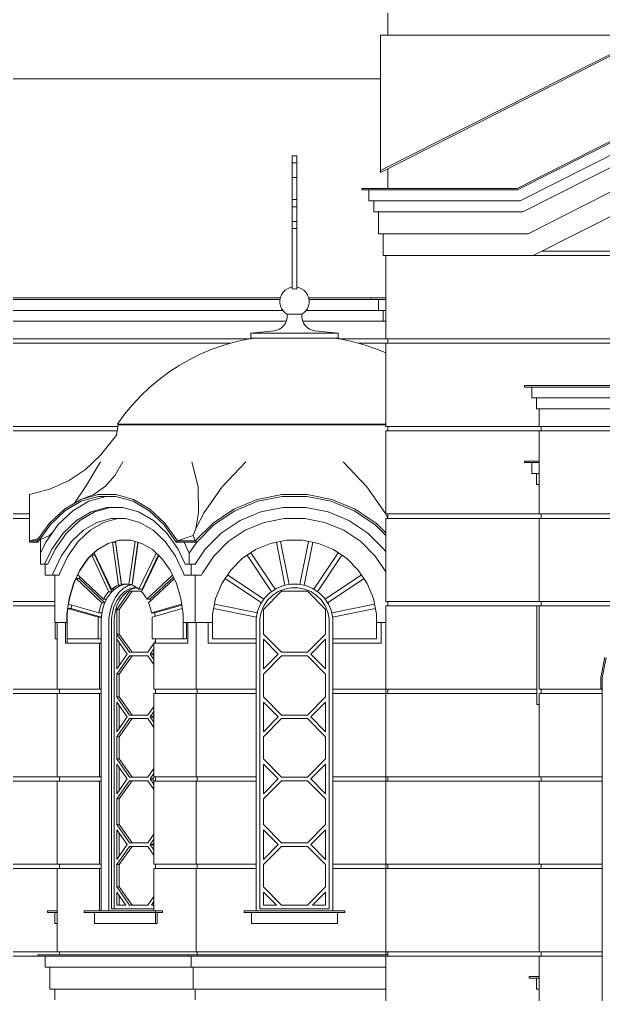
# Model space of a CAD drawing. Header units: millimetres. Extents: x -4890 to 184123, y 36 to 148549.
# Drawn here: x 143742 to 151742, y 115594 to 128955 of the extents above; entities that cross this region are included whole.
import ezdxf

# ---------------------------------------------------------------- set-up
doc = ezdxf.new("R2010")
doc.units = ezdxf.units.MM
doc.layers.add('Wall_Satelit', color=253, linetype='Continuous', lineweight=5)

msp = doc.modelspace()

# ---------------------------------------------------------------- linework, layer by layer
at = {"layer": 'Wall_Satelit'}
for p, q in [((148789.7, 128739), (148789.7, 129169)), ((148689.7, 126884.9), (148689.7, 128739)), ((152348.4, 128739), (148689.7, 128739)), ((152348.4, 128739), (148689.7, 126884.9)), ((152357.5, 128719), (148689.7, 126860.3)), ((154709.7, 128741.4), (150560.9, 126639)), ((154709.7, 128719), (150565.7, 126619)), ((154709.7, 128550.8), (150601.5, 126469)), ((154709.7, 128382.7), (150637.3, 126319)), ((148689.7, 128141.4), (143299.7, 128141.4)), ((154709.7, 128046.4), (150709, 126019)), ((154709.7, 127710.1), (150780.7, 125719)), ((147476.3, 127089), (147543, 127089)), ((147476.3, 127085.2), (147476.3, 127089)), ((147476.3, 127077.6), (147476.3, 127085.2)), ((147476.3, 127066.7), (147476.3, 127077.6)), ((147476.3, 127052.7), (147476.3, 127066.7)), ((147543, 127085.2), (147543, 127089)), ((147543, 127077.6), (147543, 127085.2)), ((147543, 127066.7), (147543, 127077.6)), ((147543, 127052.7), (147543, 127066.7)), ((147476.3, 127036.4), (147476.3, 127052.7)), ((147476.3, 127018.2), (147476.3, 127036.4)), ((147476.3, 126998.9), (147476.3, 127018.2)), ((147476.3, 126989), (147476.3, 126998.9)), ((147476.3, 126989), (147543, 126989)), ((147476.3, 126985.2), (147476.3, 126989)), ((147476.3, 126977.6), (147476.3, 126985.2)), ((147476.3, 126966.7), (147476.3, 126977.6)), ((147476.3, 126952.7), (147476.3, 126966.7)), ((147476.3, 126936.4), (147476.3, 126952.7)), ((147476.3, 126918.2), (147476.3, 126936.4)), ((147543, 127036.4), (147543, 127052.7)), ((147543, 127018.2), (147543, 127036.4)), ((147543, 126998.9), (147543, 127018.2)), ((147543, 126989), (147543, 126998.9)), ((147543, 126985.2), (147543, 126989)), ((147543, 126977.6), (147543, 126985.2)), ((147543, 126966.7), (147543, 126977.6)), ((147543, 126952.7), (147543, 126966.7)), ((147543, 126936.4), (147543, 126952.7)), ((147543, 126918.2), (147543, 126936.4)), ((147476.3, 126898.9), (147476.3, 126918.2)), ((147476.3, 126879.1), (147476.3, 126898.9)), ((147476.3, 126859.8), (147476.3, 126879.1)), ((147476.3, 126841.6), (147476.3, 126859.8)), ((147476.3, 126825.3), (147476.3, 126841.6)), ((147476.3, 126811.3), (147476.3, 126825.3)), ((147476.3, 126800.4), (147476.3, 126811.3)), ((147476.3, 126792.9), (147476.3, 126800.4)), ((147543, 126898.9), (147543, 126918.2)), ((147543, 126879.1), (147543, 126898.9)), ((147543, 126859.8), (147543, 126879.1)), ((147543, 126841.6), (147543, 126859.8)), ((147543, 126825.3), (147543, 126841.6)), ((147543, 126811.3), (147543, 126825.3)), ((147543, 126800.4), (147543, 126811.3)), ((147543, 126792.9), (147543, 126800.4)), ((148689.7, 126860.3), (148689.7, 126884.9)), ((148789.7, 126639), (148789.7, 126911)), ((147476.3, 126789), (147476.3, 126792.9)), ((147476.3, 126789), (147543, 126789)), ((147476.3, 126489), (147476.3, 126789)), ((147543, 126789), (147543, 126792.9)), ((147543, 126489), (147543, 126789)), ((148429.7, 126619), (148429.7, 126639)), ((150560.9, 126639), (148429.7, 126639)), ((150565.7, 126619), (148429.7, 126619)), ((148529.7, 126469), (148529.7, 126619)), ((147476.3, 126489), (147543, 126489)), ((147476.3, 126485.2), (147476.3, 126489)), ((147476.3, 126477.6), (147476.3, 126485.2)), ((147476.3, 126466.7), (147476.3, 126477.6)), ((147476.3, 126452.7), (147476.3, 126466.7)), ((147476.3, 126436.4), (147476.3, 126452.7)), ((147476.3, 126418.2), (147476.3, 126436.4)), ((147476.3, 126398.9), (147476.3, 126418.2)), ((147476.3, 126389), (147476.3, 126398.9)), ((147543, 126485.2), (147543, 126489)), ((147543, 126477.6), (147543, 126485.2)), ((147543, 126466.7), (147543, 126477.6)), ((147543, 126452.7), (147543, 126466.7)), ((147543, 126436.4), (147543, 126452.7)), ((147543, 126418.2), (147543, 126436.4)), ((147543, 126398.9), (147543, 126418.2)), ((147543, 126389), (147543, 126398.9)), ((150601.5, 126469), (148529.7, 126469)), ((148594.7, 126319), (148594.7, 126469)), ((147476.3, 126389), (147543, 126389)), ((147476.3, 126385.2), (147476.3, 126389)), ((147476.3, 126377.6), (147476.3, 126385.2)), ((147476.3, 126366.7), (147476.3, 126377.6)), ((147476.3, 126352.7), (147476.3, 126366.7)), ((147476.3, 126336.4), (147476.3, 126352.7)), ((147476.3, 126318.2), (147476.3, 126336.4)), ((147476.3, 126298.9), (147476.3, 126318.2)), ((147476.3, 126279.1), (147476.3, 126298.9)), ((147476.3, 126259.8), (147476.3, 126279.1)), ((147543, 126385.2), (147543, 126389)), ((147543, 126377.6), (147543, 126385.2)), ((147543, 126366.7), (147543, 126377.6)), ((147543, 126352.7), (147543, 126366.7)), ((147543, 126336.4), (147543, 126352.7)), ((147543, 126318.2), (147543, 126336.4)), ((147543, 126298.9), (147543, 126318.2)), ((147543, 126279.1), (147543, 126298.9)), ((147543, 126259.8), (147543, 126279.1)), ((150637.3, 126319), (148594.7, 126319)), ((148659.7, 126019), (148659.7, 126319)), ((147476.3, 126241.6), (147476.3, 126259.8)), ((147476.3, 126225.3), (147476.3, 126241.6)), ((147476.3, 126211.3), (147476.3, 126225.3)), ((147476.3, 126200.4), (147476.3, 126211.3)), ((147476.3, 126192.9), (147476.3, 126200.4)), ((147476.3, 126189), (147476.3, 126192.9)), ((147476.3, 126189), (147543, 126189)), ((147476.3, 126179.1), (147476.3, 126189)), ((147476.3, 126159.8), (147476.3, 126179.1)), ((147476.3, 126141.6), (147476.3, 126159.8)), ((147476.3, 126125.3), (147476.3, 126141.6)), ((147543, 126241.6), (147543, 126259.8)), ((147543, 126225.3), (147543, 126241.6)), ((147543, 126211.3), (147543, 126225.3)), ((147543, 126200.4), (147543, 126211.3)), ((147543, 126192.9), (147543, 126200.4)), ((147543, 126189), (147543, 126192.9)), ((147543, 126179.1), (147543, 126189)), ((147543, 126159.8), (147543, 126179.1)), ((147543, 126141.6), (147543, 126159.8)), ((147543, 126125.3), (147543, 126141.6)), ((147476.3, 126111.3), (147476.3, 126125.3)), ((147476.3, 126100.4), (147476.3, 126111.3)), ((147476.3, 126092.9), (147476.3, 126100.4)), ((147476.3, 126089), (147476.3, 126092.9)), ((147476.3, 126089), (147543, 126089)), ((147476.3, 125259.3), (147476.3, 126089)), ((147476.3, 125259.3), (147476.3, 126089)), ((147543, 126111.3), (147543, 126125.3)), ((147543, 126100.4), (147543, 126111.3)), ((147543, 126092.9), (147543, 126100.4)), ((147543, 126089), (147543, 126092.9)), ((147543, 125259.3), (147543, 126089)), ((147543, 125259.3), (147543, 126089)), ((150709, 126019), (148659.7, 126019)), ((148724.7, 125719), (148724.7, 126019)), ((154349.7, 125779), (150899.1, 125779)), ((150780.7, 125719), (148724.7, 125719)), ((148759.7, 124579), (148759.7, 125719)), ((154349.7, 125719), (150780.7, 125719)), ((147332.4, 125183.7), (147354.3, 125216.5)), ((147354.3, 125216.5), (147382.2, 125244.4)), ((147382.2, 125244.4), (147414.9, 125266.2)), ((147414.9, 125266.2), (147451.3, 125281.3)), ((147451.3, 125281.3), (147476.3, 125286.3)), ((147476.3, 125259.3), (147479.3, 125260.1)), ((147479.3, 125260.1), (147499.8, 125262.7)), ((147499.8, 125262.7), (147519.5, 125262.7)), ((147519.5, 125262.7), (147540, 125260.1)), ((147540, 125260.1), (147543, 125259.3)), ((147543, 125286.3), (147568, 125281.3)), ((147568, 125281.3), (147604.4, 125266.2)), ((147604.4, 125266.2), (147637.2, 125244.4)), ((147665, 125216.5), (147637.2, 125244.4)), ((147686.9, 125183.7), (147665, 125216.5)), ((147315.7, 125139), (143134.7, 125139)), ((147311.7, 125119), (143134.7, 125119)), ((147309.7, 125108.7), (147317.4, 125147.3)), ((147309.7, 125069.3), (147309.7, 125108.7)), ((147317.4, 125030.7), (147309.7, 125069.3)), ((147317.4, 125147.3), (147332.4, 125183.7)), ((147702, 125147.3), (147686.9, 125183.7)), ((147709.7, 125108.7), (147702, 125147.3)), ((147702, 125030.7), (147709.7, 125069.3)), ((148559.7, 125139), (147703.6, 125139)), ((148559.7, 125119), (147707.6, 125119)), ((147709.7, 125069.3), (147709.7, 125108.7)), ((148559.7, 125119), (148559.7, 125139)), ((148759.7, 125139), (148559.7, 125139)), ((148759.7, 125119), (148559.7, 125119)), ((148659.7, 124969), (148659.7, 125119)), ((147349.3, 124969), (143234.7, 124969)), ((147332.4, 124994.3), (147317.4, 125030.7)), ((147354.3, 124961.5), (147332.4, 124994.3)), ((147382.2, 124933.6), (147354.3, 124961.5)), ((147382.2, 124933.6), (147409.7, 124915.3)), ((147609.7, 124915.3), (147637.2, 124933.6)), ((147637.2, 124933.6), (147665, 124961.5)), ((147665, 124961.5), (147686.9, 124994.3)), ((148659.7, 124969), (147670, 124969)), ((147686.9, 124994.3), (147702, 125030.7)), ((148759.7, 124969), (148659.7, 124969)), ((148724.7, 124819), (148724.7, 124969)), ((147397.2, 124819), (143299.7, 124819)), ((147365, 124761.5), (147386.9, 124794.3)), ((147386.9, 124794.3), (147402, 124830.7)), ((147402, 124830.7), (147409.7, 124869.3)), ((147409.7, 124915.3), (147413.5, 124915.3)), ((147409.7, 124869.3), (147409.7, 124915.3)), ((147413.5, 124915.3), (147421.1, 124915.3)), ((147421.1, 124915.3), (147432, 124915.3)), ((147432, 124915.3), (147445.9, 124915.3)), ((147445.9, 124915.3), (147462.3, 124915.3)), ((147462.3, 124915.3), (147480.5, 124915.3)), ((147480.5, 124915.3), (147499.8, 124915.3)), ((147499.8, 124915.3), (147519.5, 124915.3)), ((147519.5, 124915.3), (147538.8, 124915.3)), ((147538.8, 124915.3), (147557, 124915.3)), ((147557, 124915.3), (147573.4, 124915.3)), ((147573.4, 124915.3), (147587.3, 124915.3)), ((147587.3, 124915.3), (147598.3, 124915.3)), ((147598.3, 124915.3), (147605.8, 124915.3)), ((147605.8, 124915.3), (147609.7, 124915.3)), ((147609.7, 124869.3), (147609.7, 124915.3)), ((147617.4, 124830.7), (147609.7, 124869.3)), ((147632.4, 124794.3), (147617.4, 124830.7)), ((148724.7, 124819), (147622.2, 124819)), ((147654.3, 124761.5), (147632.4, 124794.3)), ((148759.7, 124819), (148724.7, 124819)), ((146909.7, 124655.7), (147229.4, 124689)), ((147229.4, 124689), (147268, 124696.7)), ((147268, 124696.7), (147304.4, 124711.8)), ((147304.4, 124711.8), (147337.2, 124733.6)), ((147337.2, 124733.6), (147365, 124761.5)), ((147682.2, 124733.6), (147654.3, 124761.5)), ((147682.2, 124733.6), (147714.9, 124711.8)), ((147714.9, 124711.8), (147751.3, 124696.7)), ((147751.3, 124696.7), (147790, 124689)), ((147790, 124689), (148109.7, 124655.7)), ((146907.3, 124579), (142759.7, 124579)), ((146541.4, 124492), (146703.4, 124537.4)), ((146703.4, 124537.4), (146867.8, 124573)), ((146867.8, 124573), (146972.6, 124589)), ((146909.7, 124655.7), (146932.7, 124655.7)), ((146909.7, 124589), (146909.7, 124655.7)), ((146909.7, 124589), (146932.7, 124589)), ((146932.7, 124655.7), (146978, 124655.7)), ((146932.7, 124589), (146978, 124589)), ((146978, 124655.7), (147043.6, 124655.7)), ((146978, 124589), (147043.6, 124589)), ((147043.6, 124655.7), (147127.2, 124655.7)), ((147043.6, 124589), (147127.2, 124589)), ((147127.2, 124655.7), (147225.5, 124655.7)), ((147127.2, 124589), (147225.5, 124589)), ((147225.5, 124655.7), (147334.7, 124655.7)), ((147225.5, 124589), (147334.7, 124589)), ((147334.7, 124655.7), (147450.6, 124655.7)), ((147334.7, 124589), (147450.6, 124589)), ((147450.6, 124655.7), (147568.8, 124655.7)), ((147450.6, 124589), (147568.8, 124589)), ((147568.8, 124655.7), (147684.7, 124655.7)), ((147568.8, 124589), (147684.7, 124589)), ((147684.7, 124655.7), (147793.9, 124655.7)), ((147684.7, 124589), (147793.9, 124589)), ((147793.9, 124655.7), (147892.1, 124655.7)), ((147793.9, 124589), (147892.1, 124589)), ((147892.1, 124655.7), (147975.7, 124655.7)), ((147892.1, 124589), (147975.7, 124589)), ((147975.7, 124655.7), (148041.4, 124655.7)), ((147975.7, 124589), (148041.4, 124589)), ((148041.4, 124655.7), (148086.6, 124655.7)), ((148041.4, 124589), (148086.6, 124589)), ((148046.7, 124589), (148151.6, 124573)), ((148086.6, 124655.7), (148109.7, 124655.7)), ((148086.6, 124589), (148109.7, 124589)), ((148109.7, 124589), (148109.7, 124655.7)), ((148759.7, 124579), (148112, 124579)), ((148151.6, 124573), (148316, 124537.4)), ((148316, 124537.4), (148477.9, 124492)), ((152649.8, 124579), (148759.7, 124579)), ((148789.7, 124519), (148789.7, 124579)), ((146637.8, 124519), (142759.7, 124519)), ((146227.3, 124372.1), (146382.5, 124436.8)), ((146382.5, 124436.8), (146541.4, 124492)), ((148759.7, 124519), (148381.6, 124519)), ((148477.9, 124492), (148636.8, 124436.8)), ((148636.8, 124436.8), (148759.7, 124385.6)), ((148759.7, 123379), (148759.7, 124519)), ((152589.8, 124519), (148759.7, 124519)), ((145930.1, 124214.9), (146076.3, 124298)), ((146076.3, 124298), (146227.3, 124372.1)), ((145789.2, 124123.1), (145930.1, 124214.9)), ((145525.4, 123914.6), (145654.1, 124022.8)), ((145654.1, 124022.8), (145789.2, 124123.1)), ((145403.5, 123798.7), (145525.4, 123914.6)), ((150659.7, 123919), (150659.7, 123939)), ((152159, 123939), (150659.7, 123939)), ((152169.7, 123919), (150659.7, 123919)), ((150759.7, 123769), (150759.7, 123919)), ((145288.8, 123675.6), (145403.5, 123798.7)), ((152249.8, 123769), (150759.7, 123769)), ((150824.7, 123619), (150824.7, 123769)), ((145181.8, 123545.8), (145288.8, 123675.6)), ((152330, 123619), (150824.7, 123619)), ((150859.7, 123379), (150859.7, 123619)), ((145083, 123409.8), (145181.8, 123545.8)), ((145091.9, 123379), (142759.7, 123379)), ((145072.6, 123260.2), (145095.5, 123401.2)), ((145083, 123409.8), (145106.3, 123409.8)), ((145083, 123409.8), (145095.5, 123401.2)), ((145095.5, 123401.2), (145118.7, 123401.2)), ((145106.3, 123409.8), (145152.9, 123409.8)), ((145118.7, 123401.2), (145165, 123401.2)), ((145152.9, 123409.8), (145222.1, 123409.8)), ((145165, 123401.2), (145233.8, 123401.2)), ((145222.1, 123409.8), (145313.3, 123409.8)), ((145233.8, 123401.2), (145324.6, 123401.2)), ((145313.3, 123409.8), (145425.7, 123409.8)), ((145324.6, 123401.2), (145436.4, 123401.2)), ((145425.7, 123409.8), (145558.2, 123409.8)), ((145436.4, 123401.2), (145568.2, 123401.2)), ((145558.2, 123409.8), (145709.4, 123409.8)), ((145568.2, 123401.2), (145718.7, 123401.2)), ((145709.4, 123409.8), (145878, 123409.8)), ((145718.7, 123401.2), (145886.4, 123401.2)), ((145878, 123409.8), (146062.3, 123409.8)), ((145886.4, 123401.2), (146069.8, 123401.2)), ((146062.3, 123409.8), (146260.6, 123409.8)), ((146069.8, 123401.2), (146267, 123401.2)), ((146260.6, 123409.8), (146470.9, 123409.8)), ((146267, 123401.2), (146476.2, 123401.2)), ((146470.9, 123409.8), (146691.2, 123409.8)), ((146476.2, 123401.2), (146695.4, 123401.2)), ((146691.2, 123409.8), (146919.3, 123409.8)), ((146695.4, 123401.2), (146922.4, 123401.2)), ((146919.3, 123409.8), (147153.2, 123409.8)), ((146922.4, 123401.2), (147155, 123401.2)), ((147153.2, 123409.8), (147390.5, 123409.8)), ((147155, 123401.2), (147391.1, 123401.2)), ((147390.5, 123409.8), (147628.9, 123409.8)), ((147391.1, 123401.2), (147628.3, 123401.2)), ((147628.3, 123401.2), (147864.3, 123401.2)), ((147628.9, 123409.8), (147866.2, 123409.8)), ((147864.3, 123401.2), (148097, 123401.2)), ((147866.2, 123409.8), (148100, 123409.8)), ((148097, 123401.2), (148324, 123401.2)), ((148100, 123409.8), (148328.2, 123409.8)), ((148324, 123401.2), (148543.1, 123401.2)), ((148328.2, 123409.8), (148548.5, 123409.8)), ((148543.1, 123401.2), (148752.3, 123401.2)), ((148548.5, 123409.8), (148758.8, 123409.8)), ((148752.3, 123401.2), (148759.7, 123401.2)), ((150859.7, 123379), (148759.7, 123379)), ((148789.7, 123319), (148789.7, 123379)), ((154349.7, 123379), (150859.7, 123379)), ((150889.7, 123319), (150889.7, 123379)), ((145082.2, 123319), (142759.7, 123319)), ((144854, 122983.4), (145072.6, 123260.2)), ((144854, 122983.4), (145072.6, 123260.2)), ((148759.7, 122179), (148759.7, 123319)), ((150859.7, 123319), (148759.7, 123319)), ((150859.7, 122179), (150859.7, 123319)), ((154349.7, 123319), (150859.7, 123319)), ((144647.2, 122790.2), (144854, 122983.4)), ((144411.5, 122633.5), (144647.2, 122790.2)), ((144647.2, 122551.6), (144854, 122895.5)), ((145053.3, 122709.6), (145159.6, 122895.5)), ((146187.7, 122551.6), (146104, 122895.5)), ((146516.8, 122551.6), (146841.9, 122895.5)), ((148502.6, 122551.6), (148177.5, 122895.5)), ((150659.7, 122883.2), (150659.7, 122903.2)), ((150859.7, 122903.2), (150659.7, 122903.2)), ((150859.7, 122883.2), (150659.7, 122883.2)), ((150759.7, 122733.2), (150759.7, 122883.2)), ((144918.9, 122558.9), (145053.3, 122709.6)), ((148365.5, 122696.6), (148367.1, 122696.6)), ((148386.3, 122674.6), (148386.2, 122676.1)), ((150859.7, 122733.2), (150759.7, 122733.2)), ((150824.7, 122583.2), (150824.7, 122733.2)), ((144153.4, 122517.5), (144411.5, 122633.5)), ((144497.7, 122328.9), (144647.2, 122551.6)), ((144760.3, 122447.4), (144918.9, 122558.9)), ((146193.2, 122200.5), (146187.7, 122551.6)), ((146273.4, 122200.5), (146516.8, 122551.6)), ((148746, 122200.5), (148502.6, 122551.6)), ((150859.7, 122583.2), (150824.7, 122583.2)), ((143879.7, 122445.4), (144153.4, 122517.5)), ((143879.7, 122378.1), (143879.7, 122445.4)), ((144581.6, 122378.1), (144760.3, 122447.4)), ((144581.6, 122378.1), (144820.9, 122445.4)), ((144587.1, 122352.7), (144822.7, 122419)), ((144693.1, 122352.7), (144928.8, 122419)), ((144820.9, 122445.4), (144942.9, 122445.4)), ((144822.7, 122419), (144942.9, 122419)), ((144942.9, 122445.4), (145064.8, 122445.4)), ((144942.9, 122419), (145063, 122419)), ((145063, 122419), (145298.7, 122352.7)), ((145064.8, 122445.4), (145304.1, 122378.1)), ((146998.8, 122378.1), (147337.2, 122445.4)), ((147006.5, 122352.7), (147339.8, 122419)), ((147337.2, 122445.4), (147509.7, 122445.4)), ((147339.8, 122419), (147509.7, 122419)), ((147509.7, 122445.4), (147682.2, 122445.4)), ((147509.7, 122419), (147679.6, 122419)), ((147679.6, 122419), (148012.8, 122352.7)), ((147682.2, 122445.4), (148020.5, 122378.1)), ((143879.7, 122246), (143879.7, 122378.1)), ((144356.3, 122246), (144581.6, 122378.1)), ((144365.1, 122222.7), (144587.1, 122352.7)), ((144471.2, 122222.7), (144693.1, 122352.7)), ((144724.1, 122208.5), (144939.3, 122269)), ((144770.1, 122208.5), (144985.2, 122269)), ((144939.3, 122269), (145158.6, 122269)), ((145158.6, 122269), (145373.8, 122208.5)), ((145298.7, 122352.7), (145520.6, 122222.7)), ((145304.1, 122378.1), (145529.5, 122246)), ((146680.1, 122246), (146998.8, 122378.1)), ((146692.6, 122222.7), (147006.5, 122352.7)), ((147050.3, 122208.5), (147354.5, 122269)), ((147354.5, 122269), (147664.8, 122269)), ((147664.8, 122269), (147969.1, 122208.5)), ((148012.8, 122352.7), (148326.8, 122222.7)), ((148020.5, 122378.1), (148339.3, 122246)), ((143879.7, 122179), (142759.7, 122179)), ((143879.7, 122054.4), (143879.7, 122246)), ((144153.4, 122054.4), (144356.3, 122246)), ((144165.3, 122033.9), (144365.1, 122222.7)), ((144271.4, 122033.9), (144471.2, 122222.7)), ((144521.4, 122089.7), (144724.1, 122208.5)), ((144567.4, 122089.7), (144770.1, 122208.5)), ((145373.8, 122208.5), (145576.5, 122089.7)), ((145520.6, 122222.7), (145720.4, 122033.9)), ((145529.5, 122246), (145732.3, 122054.4)), ((146157.7, 121979.4), (146273.4, 122200.5)), ((146157.7, 121979.4), (146193.2, 122200.5)), ((146393.3, 122054.4), (146680.1, 122246)), ((146410, 122033.9), (146692.6, 122222.7)), ((146763.6, 122089.7), (147050.3, 122208.5)), ((147969.1, 122208.5), (148255.7, 122089.7)), ((148326.8, 122222.7), (148609.3, 122033.9)), ((148339.3, 122246), (148626.1, 122054.4)), ((148788.6, 122119), (148746, 122200.5)), ((150859.7, 122179), (148759.7, 122179)), ((148789.7, 122119), (148789.7, 122179)), ((158559.7, 122179), (150859.7, 122179)), ((150889.7, 122119), (150889.7, 122179)), ((143879.7, 122119), (142759.7, 122119)), ((143879.7, 121810.4), (143879.7, 122054.4)), ((143981, 121810.4), (144153.4, 122054.4)), ((143995.4, 121793.6), (144165.3, 122033.9)), ((144101.5, 121793.6), (144271.4, 122033.9)), ((144339, 121917.4), (144521.4, 122089.7)), ((144385, 121917.4), (144567.4, 122089.7)), ((144617.6, 121956.8), (144801, 122064.2)), ((144709.5, 121956.8), (144892.9, 122064.2)), ((144801, 122064.2), (144995.7, 122119)), ((144892.9, 122064.2), (145087.6, 122119)), ((144995.7, 122119), (145194.1, 122119)), ((145194.1, 122119), (145388.8, 122064.2)), ((145388.8, 122064.2), (145572.2, 121956.8)), ((145576.5, 122089.7), (145758.9, 121917.4)), ((145890.3, 121793.6), (145720.4, 122033.9)), ((145904.8, 121810.4), (145732.3, 122054.4)), ((146149.3, 121810.4), (146393.3, 122054.4)), ((146169.8, 121793.6), (146410, 122033.9)), ((146505.7, 121917.4), (146763.6, 122089.7)), ((146834.7, 121956.8), (147094, 122064.2)), ((147094, 122064.2), (147369.3, 122119)), ((147369.3, 122119), (147650, 122119)), ((147650, 122119), (147925.3, 122064.2)), ((147925.3, 122064.2), (148184.7, 121956.8)), ((148255.7, 122089.7), (148513.7, 121917.4)), ((148609.3, 122033.9), (148759.7, 121883.5)), ((148626.1, 122054.4), (148759.7, 121920.8)), ((148759.7, 120979), (148759.7, 122119)), ((150859.7, 122119), (148759.7, 122119)), ((150859.7, 120979), (150859.7, 122119)), ((154466.8, 122119), (150859.7, 122119)), ((144018.4, 121826.1), (144153.4, 121882.5)), ((144153.4, 121882.5), (144196, 121927.2)), ((144183.9, 121698), (144339, 121917.4)), ((144229.8, 121698), (144385, 121917.4)), ((144452.6, 121800.9), (144617.6, 121956.8)), ((144544.5, 121800.9), (144709.5, 121956.8)), ((145572.2, 121956.8), (145737.2, 121800.9)), ((145914, 121698), (145758.9, 121917.4)), ((145904.8, 121810.4), (146119.4, 121882.5)), ((146119.4, 121882.5), (146157.7, 121979.4)), ((146149.3, 121810.4), (146119.4, 121882.5)), ((146286.3, 121698), (146505.7, 121917.4)), ((146601.3, 121800.9), (146834.7, 121956.8)), ((148184.7, 121956.8), (148418.1, 121800.9)), ((148513.7, 121917.4), (148733.1, 121698)), ((148759.7, 121883.5), (148715.6, 121927.6)), ((143879.7, 121810.4), (144004.1, 121843.2)), ((143879.7, 121793.6), (143879.7, 121810.4)), ((143879.7, 121810.4), (143981, 121810.4)), ((143879.7, 121793.6), (143995.4, 121793.6)), ((143995.4, 121793.6), (143981, 121810.4)), ((144029.7, 121793.6), (144029.7, 121830.8)), ((144029.7, 121641.6), (144029.7, 121793.6)), ((144029.7, 121641.6), (144101.5, 121793.6)), ((144312.2, 121602.4), (144452.6, 121800.9)), ((144404.1, 121602.4), (144544.5, 121800.9)), ((144810, 121691), (144954.8, 121775.8)), ((144813.6, 121691), (144958.3, 121775.8)), ((144954.8, 121775.8), (145108.5, 121819)), ((144958.3, 121775.8), (145014.4, 121791.6)), ((145097.1, 121203.1), (145014.4, 121791.6)), ((145014.4, 121791.6), (145056.8, 121791.6)), ((145056, 121803.2), (145112, 121819)), ((145138.7, 121214.8), (145056, 121803.2)), ((145139.6, 121203.1), (145056.8, 121791.6)), ((145108.5, 121819), (145265.2, 121819)), ((145242, 121214.8), (145324.6, 121802.3)), ((145265.2, 121819), (145418.9, 121775.8)), ((145283.6, 121203.1), (145366.2, 121790.6)), ((145284.4, 121214.8), (145365.4, 121790.8)), ((145418.9, 121775.8), (145563.6, 121691)), ((145877.6, 121602.4), (145737.2, 121800.9)), ((145890.3, 121793.6), (145904.8, 121810.4)), ((145890.3, 121793.6), (146169.8, 121793.6)), ((145904.8, 121810.4), (146149.3, 121810.4)), ((146068.2, 121641.6), (145996.4, 121793.6)), ((146068.2, 121641.6), (146169.8, 121793.6)), ((146149.3, 121810.4), (146169.8, 121793.6)), ((146402.8, 121602.4), (146601.3, 121800.9)), ((146976.8, 121691), (147181.5, 121775.8)), ((147181.5, 121775.8), (147398.9, 121819)), ((147377.8, 121203.1), (147260.8, 121791.6)), ((147436.7, 121214.8), (147319.6, 121803.2)), ((147398.9, 121819), (147620.5, 121819)), ((147582.7, 121214.8), (147699.7, 121803.2)), ((147620.5, 121819), (147837.8, 121775.8)), ((147641.5, 121203.1), (147758.6, 121791.6)), ((147837.8, 121775.8), (148042.6, 121691)), ((148418.1, 121800.9), (148616.5, 121602.4)), ((144029.7, 121491.6), (144029.7, 121641.6)), ((144086.4, 121491.6), (144183.9, 121698)), ((144132.3, 121491.6), (144229.8, 121698)), ((144202, 121369), (144312.2, 121602.4)), ((144293.9, 121369), (144404.1, 121602.4)), ((144679.7, 121567.9), (144810, 121691)), ((144683.3, 121567.9), (144730.8, 121612.7)), ((144966.5, 121113.9), (144730.8, 121612.7)), ((144730.8, 121612.7), (144773.2, 121612.7)), ((144766, 121646.1), (144813.6, 121691)), ((145001.8, 121147.2), (144766, 121646.1)), ((144773.2, 121612.7), (144779.1, 121618.4)), ((145008.9, 121113.9), (144773.2, 121612.7)), ((145379, 121147.2), (145613.6, 121643.8)), ((145414.2, 121113.9), (145648.9, 121610.4)), ((145421.4, 121147.2), (145642.9, 121616.1)), ((145563.6, 121691), (145693.9, 121567.9)), ((145987.8, 121369), (145877.6, 121602.4)), ((146011.5, 121491.6), (145914, 121698)), ((146068.2, 121491.6), (146068.2, 121641.6)), ((146148.4, 121491.6), (146286.3, 121698)), ((146246.9, 121369), (146402.8, 121602.4)), ((146792.5, 121567.9), (146976.8, 121691)), ((147193.1, 121113.9), (146859.7, 121612.7)), ((147242.9, 121147.2), (146909.6, 121646.1)), ((147776.4, 121147.2), (148109.7, 121646.1)), ((147826.3, 121113.9), (148159.6, 121612.7)), ((148042.6, 121691), (148226.8, 121567.9)), ((148759.7, 121388.2), (148616.5, 121602.4)), ((148759.7, 121658.2), (148733.1, 121698)), ((144029.7, 121491.6), (144086.4, 121491.6)), ((144086.4, 121491.6), (144132.3, 121491.6)), ((144094.7, 121341.6), (144094.7, 121491.6)), ((144568.9, 121411.1), (144679.7, 121567.9)), ((144572.5, 121411.1), (144683.3, 121567.9)), ((145804.7, 121411.1), (145693.9, 121567.9)), ((146011.5, 121491.6), (146068.2, 121491.6)), ((146068.2, 121491.6), (146148.4, 121491.6)), ((146095.1, 121341.6), (146095.1, 121491.6)), ((146635.8, 121411.1), (146792.5, 121567.9)), ((148383.5, 121411.1), (148226.8, 121567.9)), ((144094.7, 121341.6), (144193.9, 121341.6)), ((144193.9, 121341.6), (144202, 121369)), ((144193.9, 121341.6), (144285.9, 121341.6)), ((144224.7, 120694), (144224.7, 121341.6)), ((144285.9, 121341.6), (144293.9, 121369)), ((144481.9, 121226.9), (144568.9, 121411.1)), ((144540.7, 121344), (144572.5, 121411.1)), ((144540.7, 121344), (144893.5, 121010.6)), ((145487.2, 121010.6), (145837.6, 121341.6)), ((145891.8, 121226.9), (145804.7, 121411.1)), ((145995.9, 121341.6), (145987.8, 121369)), ((145995.9, 121341.6), (146095.1, 121341.6)), ((146095.1, 121341.6), (146235.5, 121341.6)), ((146149, 120694), (146149, 121341.6)), ((146235.5, 121341.6), (146246.9, 121369)), ((146512.7, 121226.9), (146635.8, 121411.1)), ((146590.9, 121344), (147089.8, 121010.6)), ((147929.5, 121010.6), (148428.4, 121344)), ((148506.6, 121226.9), (148383.5, 121411.1)), ((144421.9, 121022.1), (144481.9, 121226.9)), ((144425.4, 121022.1), (144485.4, 121226.9)), ((144485.4, 121226.9), (144517.1, 121294.1)), ((144517.1, 121294.1), (144559.6, 121294.1)), ((144517.1, 121294.1), (144869.9, 120960.7)), ((144559.6, 121294.1), (144570, 121316.2)), ((144559.6, 121294.1), (144912.3, 120960.7)), ((145014.5, 121159.3), (145082.1, 121198.8)), ((145056.9, 121159.3), (145124.5, 121198.8)), ((145082.1, 121198.8), (145097.1, 121203.1)), ((145097.1, 121203.1), (145139.6, 121203.1)), ((145124.5, 121198.8), (145139.6, 121203.1)), ((145124.5, 121198.8), (145139.5, 121203.1)), ((145138.7, 121214.8), (145153.8, 121219)), ((145138.7, 121214.8), (145181.2, 121214.8)), ((145139.6, 121203.1), (145181.1, 121214.8)), ((145153.8, 121219), (145226.9, 121219)), ((145163, 121159.3), (145230.6, 121198.8)), ((145181.2, 121214.8), (145196.2, 121219)), ((145226.9, 121219), (145242, 121214.8)), ((145230.6, 121198.8), (145285.2, 121214.2)), ((145242, 121214.8), (145284.4, 121214.8)), ((145283.6, 121203.1), (145298.6, 121198.8)), ((145298.6, 121198.8), (145366.2, 121159.3)), ((145510.8, 120960.7), (145861.1, 121291.8)), ((145529.7, 121010.6), (145850.7, 121313.9)), ((145951.8, 121022.1), (145891.8, 121226.9)), ((146427.9, 121022.1), (146512.7, 121226.9)), ((146557.6, 121294.1), (147056.5, 120960.7)), ((147261, 121159.3), (147356.5, 121198.8)), ((147356.5, 121198.8), (147377.8, 121203.1)), ((147377.8, 121203.1), (147436.7, 121214.8)), ((147436.7, 121214.8), (147458, 121219)), ((147458, 121219), (147561.4, 121219)), ((147561.4, 121219), (147582.7, 121214.8)), ((147582.7, 121214.8), (147641.5, 121203.1)), ((147641.5, 121203.1), (147662.8, 121198.8)), ((147662.8, 121198.8), (147758.4, 121159.3)), ((147962.9, 120960.7), (148461.7, 121294.1)), ((148591.4, 121022.1), (148506.6, 121226.9)), ((144902, 121028.7), (144953.7, 121101.8)), ((144944.4, 121028.7), (144996.1, 121101.8)), ((144953.7, 121101.8), (144966.5, 121113.9)), ((144966.5, 121113.9), (145008.9, 121113.9)), ((144996.1, 121101.8), (145008.9, 121113.9)), ((144996.1, 121101.8), (145008.9, 121113.9)), ((145001.8, 121147.2), (145014.5, 121159.3)), ((145001.8, 121147.2), (145044.2, 121147.2)), ((145008.9, 121113.9), (145056.9, 121159.3)), ((145044.2, 121147.2), (145056.9, 121159.3)), ((145050.5, 121028.7), (145102.2, 121101.8)), ((145073.7, 120870.1), (145249.7, 121119)), ((145078, 120996.8), (145124.7, 121063)), ((145102.2, 121101.8), (145163, 121159.3)), ((145109, 120870.1), (145285.1, 121119)), ((145113.3, 120996.8), (145160.1, 121063)), ((145124.7, 121063), (145179.8, 121115)), ((145160.1, 121063), (145215.1, 121115)), ((145179.8, 121115), (145240.9, 121150.7)), ((145215.1, 121115), (145276.2, 121150.7)), ((145240.9, 121150.7), (145305.8, 121169)), ((145249.7, 121119), (145416.7, 121119)), ((145276.2, 121150.7), (145341.1, 121169)), ((145305.8, 121169), (145349.6, 121169)), ((145366.2, 121159.3), (145379, 121147.2)), ((145379, 121147.2), (145421.4, 121147.2)), ((145414.2, 121113.9), (145427, 121101.8)), ((145421.4, 121147.2), (145427.3, 121141.6)), ((145478.7, 121028.7), (145427, 121101.8)), ((147084.7, 120870.1), (147333.6, 121119)), ((147101.9, 121028.7), (147175, 121101.8)), ((147140.7, 120996.8), (147206.9, 121063)), ((147175, 121101.8), (147193.1, 121113.9)), ((147193.1, 121113.9), (147261, 121159.3)), ((147206.9, 121063), (147284.7, 121115)), ((147242.9, 121147.2), (147261, 121159.3)), ((147284.7, 121115), (147371.1, 121150.7)), ((147333.6, 121119), (147685.7, 121119)), ((147371.1, 121150.7), (147462.9, 121169)), ((147462.9, 121169), (147556.5, 121169)), ((147556.5, 121169), (147648.2, 121150.7)), ((147648.2, 121150.7), (147734.7, 121115)), ((147934.7, 120870.1), (147685.7, 121119)), ((147734.7, 121115), (147812.5, 121063)), ((147758.4, 121159.3), (147776.4, 121147.2)), ((147758.4, 121159.3), (147826.3, 121113.9)), ((147812.5, 121063), (147878.6, 120996.8)), ((147826.3, 121113.9), (147844.3, 121101.8)), ((147917.5, 121028.7), (147844.3, 121101.8)), ((144224.7, 120979), (142759.7, 120979)), ((144224.7, 120919), (142759.7, 120919)), ((144391.3, 120804.8), (144421.9, 121022.1)), ((144414.3, 120942.9), (144425.4, 121022.1)), ((144414.3, 120942.9), (144830.4, 120825.9)), ((144448.4, 120884.1), (144455.1, 120931.4)), ((144833.4, 120847.1), (144861.4, 120942.7)), ((144861.4, 120942.7), (144869.9, 120960.7)), ((144869.9, 120960.7), (144912.3, 120960.7)), ((144875.8, 120847.1), (144903.8, 120942.7)), ((144893.5, 121010.6), (144902, 121028.7)), ((144893.5, 121010.6), (144935.9, 121010.6)), ((144903.8, 120942.7), (144935.9, 121010.6)), ((144903.8, 120942.7), (144912.3, 120960.7)), ((144935.9, 121010.6), (144944.4, 121028.7)), ((144935.9, 121010.6), (144944.4, 121028.7)), ((144981.9, 120847.1), (145009.9, 120942.7)), ((145009.9, 120942.7), (145050.5, 121028.7)), ((145015.9, 120832.6), (145041.2, 120919)), ((145041.2, 120919), (145078, 120996.8)), ((145051.2, 120832.6), (145076.6, 120919)), ((145076.6, 120919), (145113.3, 120996.8)), ((145487.2, 121010.6), (145478.7, 121028.7)), ((145487.2, 121010.6), (145529.7, 121010.6)), ((145519.3, 120942.7), (145510.8, 120960.7)), ((145547.3, 120847.1), (145519.3, 120942.7)), ((145540.1, 120988.5), (145529.7, 121010.6)), ((145550.3, 120825.9), (145963, 120941.9)), ((145592.7, 120825.9), (145964.6, 120930.5)), ((145982.3, 120804.8), (145951.8, 121022.1)), ((146384.7, 120804.8), (146427.9, 121022.1)), ((146412.1, 120942.9), (147000.6, 120825.9)), ((147004.8, 120847.1), (147044.4, 120942.7)), ((147044.4, 120942.7), (147089.8, 121010.6)), ((147044.4, 120942.7), (147056.5, 120960.7)), ((147052.9, 120832.6), (147088.7, 120919)), ((147088.7, 120919), (147140.7, 120996.8)), ((147089.8, 121010.6), (147101.9, 121028.7)), ((147930.6, 120919), (147878.6, 120996.8)), ((147929.5, 121010.6), (147917.5, 121028.7)), ((147974.9, 120942.7), (147929.5, 121010.6)), ((147966.4, 120832.6), (147930.6, 120919)), ((147974.9, 120942.7), (147962.9, 120960.7)), ((148014.5, 120847.1), (147974.9, 120942.7)), ((148018.7, 120825.9), (148607.2, 120942.9)), ((148634.7, 120804.8), (148591.4, 121022.1)), ((150859.7, 120979), (148759.7, 120979)), ((148759.7, 119779), (148759.7, 120919)), ((150829.7, 120919), (148759.7, 120919)), ((148789.7, 120919), (148789.7, 120979)), ((150829.7, 120903.2), (150829.7, 120919)), ((150859.7, 120919), (150829.7, 120919)), ((152322.2, 120979), (150859.7, 120979)), ((150859.7, 119779), (150859.7, 120919)), ((152232.4, 120919), (150859.7, 120919)), ((150889.7, 120919), (150889.7, 120979)), ((144391.3, 120694), (144391.3, 120804.8)), ((144394.9, 120804.8), (144406, 120884.1)), ((144394.9, 120469), (144394.9, 120804.8)), ((144406, 120884.1), (144448.4, 120884.1)), ((144406, 120884.1), (144822.1, 120767)), ((144448.4, 120884.1), (144864.6, 120767)), ((144830.4, 120825.9), (144833.4, 120847.1)), ((144830.4, 120825.9), (144872.8, 120825.9)), ((144861.6, 120745.7), (144875.8, 120847.1)), ((144872.8, 120825.9), (144875.8, 120847.1)), ((144967.6, 120745.7), (144981.9, 120847.1)), ((145003, 120740.8), (145015.9, 120832.6)), ((145038.3, 120740.8), (145051.2, 120832.6)), ((145073.7, 120533), (145073.7, 120870.1)), ((145073.7, 120870.1), (145109, 120870.1)), ((145109, 120533), (145109, 120870.1)), ((145550.3, 120825.9), (145547.3, 120847.1)), ((145550.3, 120825.9), (145592.7, 120825.9)), ((145558.6, 120767), (145971.3, 120883.1)), ((145592.7, 120825.9), (145591.3, 120836.3)), ((145599.4, 120778.5), (145592.7, 120825.9)), ((145982.3, 120694), (145982.3, 120804.8)), ((146384.7, 120694), (146384.7, 120804.8)), ((146400.4, 120884.1), (146988.9, 120767)), ((146984.7, 120745.7), (147004.8, 120847.1)), ((147000.6, 120825.9), (147004.8, 120847.1)), ((147034.7, 120740.8), (147052.9, 120832.6)), ((147084.7, 120533), (147084.7, 120870.1)), ((147934.7, 120533), (147934.7, 120870.1)), ((147984.7, 120740.8), (147966.4, 120832.6)), ((148018.7, 120825.9), (148014.5, 120847.1)), ((148034.7, 120745.7), (148014.5, 120847.1)), ((148030.4, 120767), (148618.9, 120884.1)), ((148634.7, 120694), (148634.7, 120804.8)), ((150829.7, 120891.6), (150829.7, 120903.2)), ((150829.7, 120875.8), (150829.7, 120891.6)), ((150829.7, 120791), (150829.7, 120875.8)), ((150829.7, 120746.1), (150829.7, 120791)), ((144224.7, 120694), (144391.3, 120694)), ((144229.7, 120469), (144229.7, 120694)), ((144259.7, 119779), (144259.7, 120694)), ((144373.7, 120409), (144373.7, 120694)), ((144391.3, 120694), (144394.9, 120694)), ((144819.1, 120745.7), (144822.1, 120767)), ((144819.1, 120469), (144819.1, 120745.7)), ((144822.1, 120767), (144864.6, 120767)), ((144861.6, 120745.7), (144864.6, 120767)), ((144861.6, 116739), (144861.6, 120745.7)), ((144967.6, 116739), (144967.6, 120745.7)), ((145003, 116769), (145003, 120740.8)), ((145038.3, 116769), (145038.3, 120740.8)), ((145561.6, 120745.7), (145558.6, 120767)), ((145561.6, 120469), (145561.6, 120745.7)), ((145982.3, 120694), (146149, 120694)), ((145985.9, 120469), (145985.9, 120694)), ((146028.3, 120469), (146028.3, 120694)), ((146049.5, 120409), (146049.5, 120694)), ((146149, 120694), (146384.7, 120694)), ((146163.5, 119779), (146163.5, 120694)), ((146324.7, 120409), (146324.7, 120694)), ((146384.7, 120469), (146384.7, 120694)), ((146384.7, 120469), (146384.7, 120694)), ((146984.7, 120745.7), (146988.9, 120767)), ((146984.7, 120469), (146984.7, 120745.7)), ((147034.7, 116769), (147034.7, 120740.8)), ((147984.7, 116769), (147984.7, 120740.8)), ((148034.7, 120745.7), (148030.4, 120767)), ((148034.7, 120469), (148034.7, 120745.7)), ((148634.7, 120469), (148634.7, 120694)), ((148634.7, 120469), (148634.7, 120694)), ((148634.7, 120694), (148759.7, 120694)), ((148694.7, 120409), (148694.7, 120694)), ((150829.7, 120712.7), (150829.7, 120746.1)), ((150829.7, 120667.9), (150829.7, 120712.7)), ((150829.7, 120511.1), (150829.7, 120667.9)), ((145073.7, 120462.3), (145073.7, 120533)), ((145249.7, 120284), (145073.7, 120533)), ((145073.7, 120533), (145109, 120533)), ((145285.1, 120284), (145109, 120533)), ((147084.7, 120533), (147333.6, 120284)), ((147685.7, 120284), (147934.7, 120533)), ((144229.7, 120469), (144259.7, 120469)), ((144373.7, 120409), (144840.3, 120409)), ((144394.9, 120409), (144394.9, 120469)), ((144394.9, 120469), (144819.1, 120469)), ((144819.1, 120469), (144861.6, 120469)), ((144840.3, 119779), (144840.3, 120409)), ((144840.3, 120409), (144861.6, 120409)), ((145073.7, 120055.8), (145073.7, 120462.3)), ((145217.4, 120259), (145073.7, 120462.3)), ((145109, 120105.8), (145109, 120412.3)), ((145498.7, 120284), (145582.8, 120403)), ((145561.6, 120469), (145985.9, 120469)), ((145582.8, 119779), (145582.8, 120409)), ((145582.8, 120409), (146049.5, 120409)), ((145587.1, 120409), (145604, 120433)), ((145604, 120409), (145604, 120469)), ((145985.9, 120469), (146028.3, 120469)), ((146324.7, 120409), (146984.7, 120409)), ((146384.7, 120469), (146984.7, 120469)), ((146984.7, 120409), (146984.7, 120469)), ((146984.7, 119779), (146984.7, 120409)), ((147084.7, 120055.8), (147084.7, 120462.3)), ((147287.9, 120259), (147084.7, 120462.3)), ((147731.4, 120259), (147934.7, 120462.3)), ((147934.7, 120055.8), (147934.7, 120462.3)), ((148034.7, 120409), (148034.7, 120469)), ((148034.7, 120469), (148634.7, 120469)), ((148034.7, 119779), (148034.7, 120409)), ((148034.7, 120409), (148694.7, 120409)), ((150829.7, 120444), (150829.7, 120511.1)), ((150829.7, 120394.1), (150829.7, 120444)), ((150829.7, 120326.9), (150829.7, 120394.1)), ((145073.7, 120055.8), (145217.4, 120259)), ((145249.7, 120284), (145498.7, 120284)), ((145531, 120259), (145582.8, 120332.3)), ((145582.8, 120185.8), (145531, 120259)), ((145531, 120259), (145566.4, 120259)), ((145566.4, 120259), (145582.8, 120282.3)), ((145582.8, 120235.8), (145566.4, 120259)), ((147084.7, 120055.8), (147287.9, 120259)), ((147333.6, 120284), (147685.7, 120284)), ((147934.7, 120055.8), (147731.4, 120259)), ((150829.7, 120122.1), (150829.7, 120326.9)), ((145073.7, 119985.1), (145249.7, 120234)), ((145109, 119985.1), (145285.1, 120234)), ((145249.7, 120234), (145498.7, 120234)), ((145582.8, 120115.1), (145498.7, 120234)), ((147084.7, 119985.1), (147333.6, 120234)), ((147333.6, 120234), (147685.7, 120234)), ((147934.7, 119985.1), (147685.7, 120234)), ((150829.7, 120042.9), (150829.7, 120122.1)), ((151704.7, 119936.3), (151760.2, 120215.5)), ((151724.7, 119934.4), (151779.4, 120209.7)), ((145073.7, 119673), (145073.7, 119985.1)), ((145073.7, 119985.1), (145109, 119985.1)), ((145109, 119673), (145109, 119985.1)), ((147084.7, 119673), (147084.7, 119985.1)), ((147934.7, 119673), (147934.7, 119985.1)), ((150829.7, 119984.1), (150829.7, 120042.9)), ((150829.7, 119904.8), (150829.7, 119984.1)), ((150829.7, 119569), (150829.7, 119904.8)), ((151704.7, 119794), (151704.7, 119936.3)), ((151724.7, 119794), (151724.7, 119934.4)), ((144259.7, 119779), (142759.7, 119779)), ((144259.7, 119719), (142759.7, 119719)), ((144259.7, 119779), (144840.3, 119779)), ((144259.7, 119719), (144840.3, 119719)), ((144259.7, 118579), (144259.7, 119719)), ((144289.7, 119719), (144289.7, 119779)), ((144840.3, 119779), (144861.6, 119779)), ((144840.3, 119719), (144861.6, 119719)), ((144840.3, 118579), (144840.3, 119719)), ((145582.8, 119779), (146163.5, 119779)), ((145582.8, 118579), (145582.8, 119719)), ((145582.8, 119719), (146163.5, 119719)), ((145604, 119719), (145604, 119779)), ((146163.5, 119779), (146984.7, 119779)), ((146163.5, 119719), (146984.7, 119719)), ((146163.5, 118579), (146163.5, 119719)), ((146175.9, 119719), (146175.9, 119779)), ((146984.7, 119719), (146984.7, 119779)), ((146984.7, 118579), (146984.7, 119719)), ((148034.7, 119719), (148034.7, 119779)), ((148034.7, 119779), (148759.7, 119779)), ((148034.7, 119719), (148759.7, 119719)), ((148034.7, 118579), (148034.7, 119719)), ((148759.7, 119719), (148759.7, 119779)), ((150829.7, 119779), (148759.7, 119779)), ((148759.7, 118579), (148759.7, 119719)), ((150829.7, 119719), (148759.7, 119719)), ((148789.7, 119719), (148789.7, 119779)), ((151724.7, 119779), (150859.7, 119779)), ((150859.7, 118579), (150859.7, 119719)), ((151724.7, 119719), (150859.7, 119719)), ((150889.7, 119719), (150889.7, 119779)), ((151724.7, 119794), (151704.7, 119794)), ((151724.7, 108619), (151724.7, 119794)), ((151724.7, 108619), (151724.7, 119794)), ((145073.7, 119673), (145109, 119673)), ((145249.7, 119424), (145073.7, 119673)), ((145073.7, 119195.8), (145073.7, 119602.3)), ((145217.4, 119399), (145073.7, 119602.3)), ((145285.1, 119424), (145109, 119673)), ((147084.7, 119673), (147333.6, 119424)), ((147084.7, 119195.8), (147084.7, 119602.3)), ((147287.9, 119399), (147084.7, 119602.3)), ((147685.7, 119424), (147934.7, 119673)), ((147731.4, 119399), (147934.7, 119602.3)), ((147934.7, 119195.8), (147934.7, 119602.3)), ((145109, 119245.8), (145109, 119552.3)), ((145498.7, 119424), (145582.8, 119543)), ((145531, 119399), (145582.8, 119472.3)), ((150859.7, 119569), (150829.7, 119569)), ((145073.7, 119195.8), (145217.4, 119399)), ((145073.7, 119125.1), (145249.7, 119374)), ((145109, 119125.1), (145285.1, 119374)), ((145249.7, 119424), (145498.7, 119424)), ((145249.7, 119374), (145498.7, 119374)), ((145582.8, 119255.1), (145498.7, 119374)), ((145582.8, 119325.8), (145531, 119399)), ((145531, 119399), (145566.4, 119399)), ((145566.4, 119399), (145582.8, 119422.3)), ((145582.8, 119375.8), (145566.4, 119399)), ((147084.7, 119195.8), (147287.9, 119399)), ((147084.7, 119125.1), (147333.6, 119374)), ((147333.6, 119424), (147685.7, 119424)), ((147333.6, 119374), (147685.7, 119374)), ((147934.7, 119125.1), (147685.7, 119374)), ((147934.7, 119195.8), (147731.4, 119399)), ((145073.7, 118823), (145073.7, 119125.1)), ((145073.7, 119125.1), (145109, 119125.1)), ((145109, 118823), (145109, 119125.1)), ((147084.7, 118823), (147084.7, 119125.1)), ((147934.7, 118823), (147934.7, 119125.1)), ((145249.7, 118574), (145073.7, 118823)), ((145073.7, 118823), (145109, 118823)), ((145285.1, 118574), (145109, 118823)), ((147084.7, 118823), (147333.6, 118574)), ((147685.7, 118574), (147934.7, 118823)), ((145073.7, 118345.8), (145073.7, 118752.3)), ((145217.4, 118549), (145073.7, 118752.3)), ((145109, 118395.8), (145109, 118702.3)), ((145498.7, 118574), (145582.8, 118693)), ((147084.7, 118345.8), (147084.7, 118752.3)), ((147287.9, 118549), (147084.7, 118752.3)), ((147731.4, 118549), (147934.7, 118752.3)), ((147934.7, 118345.8), (147934.7, 118752.3)), ((144259.7, 118579), (142759.7, 118579)), ((144259.7, 118519), (142759.7, 118519)), ((144259.7, 118579), (144840.3, 118579)), ((144259.7, 118519), (144840.3, 118519)), ((144259.7, 117379), (144259.7, 118519)), ((144289.7, 118519), (144289.7, 118579)), ((144840.3, 118579), (144861.6, 118579)), ((144840.3, 117379), (144840.3, 118519)), ((144840.3, 118519), (144861.6, 118519)), ((145073.7, 118345.8), (145217.4, 118549)), ((145073.7, 118275.1), (145249.7, 118524)), ((145109, 118275.1), (145285.1, 118524)), ((145249.7, 118574), (145498.7, 118574)), ((145249.7, 118524), (145498.7, 118524)), ((145582.8, 118405.1), (145498.7, 118524)), ((145531, 118549), (145582.8, 118622.3)), ((145582.8, 118475.8), (145531, 118549)), ((145531, 118549), (145566.4, 118549)), ((145566.4, 118549), (145587.6, 118579)), ((145587.6, 118519), (145566.4, 118549)), ((145582.8, 118579), (146163.5, 118579)), ((145582.8, 117379), (145582.8, 118519)), ((145582.8, 118519), (146163.5, 118519)), ((145604, 118519), (145604, 118579)), ((146163.5, 118579), (146984.7, 118579)), ((146163.5, 117379), (146163.5, 118519)), ((146163.5, 118519), (146984.7, 118519)), ((146175.9, 118519), (146175.9, 118579)), ((146984.7, 118519), (146984.7, 118579)), ((146984.7, 117379), (146984.7, 118519)), ((147084.7, 118345.8), (147287.9, 118549)), ((147084.7, 118275.1), (147333.6, 118524)), ((147333.6, 118574), (147685.7, 118574)), ((147333.6, 118524), (147685.7, 118524)), ((147934.7, 118275.1), (147685.7, 118524)), ((147934.7, 118345.8), (147731.4, 118549)), ((148034.7, 118519), (148034.7, 118579)), ((148034.7, 118579), (148759.7, 118579)), ((148034.7, 117379), (148034.7, 118519)), ((148034.7, 118519), (148759.7, 118519)), ((148759.7, 118519), (148759.7, 118579)), ((150859.7, 118579), (148759.7, 118579)), ((148759.7, 117379), (148759.7, 118519)), ((150859.7, 118519), (148759.7, 118519)), ((148789.7, 118519), (148789.7, 118579)), ((151724.7, 118579), (150859.7, 118579)), ((150859.7, 117379), (150859.7, 118519)), ((151724.7, 118519), (150859.7, 118519)), ((150889.7, 118519), (150889.7, 118579)), ((145073.7, 117923), (145073.7, 118275.1)), ((145073.7, 118275.1), (145109, 118275.1)), ((145109, 117923), (145109, 118275.1)), ((147084.7, 117923), (147084.7, 118275.1)), ((147934.7, 117923), (147934.7, 118275.1)), ((145073.7, 117923), (145109, 117923)), ((145249.7, 117674), (145073.7, 117923)), ((145073.7, 117445.8), (145073.7, 117852.3)), ((145217.4, 117649), (145073.7, 117852.3)), ((145285.1, 117674), (145109, 117923)), ((147084.7, 117923), (147333.6, 117674)), ((147084.7, 117445.8), (147084.7, 117852.3)), ((147287.9, 117649), (147084.7, 117852.3)), ((147685.7, 117674), (147934.7, 117923)), ((147731.4, 117649), (147934.7, 117852.3)), ((147934.7, 117445.8), (147934.7, 117852.3)), ((145109, 117495.8), (145109, 117802.3)), ((145498.7, 117674), (145582.8, 117793)), ((145531, 117649), (145582.8, 117722.3)), ((145073.7, 117445.8), (145217.4, 117649)), ((145073.7, 117375.1), (145249.7, 117624)), ((145109, 117375.1), (145285.1, 117624)), ((145249.7, 117674), (145498.7, 117674)), ((145249.7, 117624), (145498.7, 117624)), ((145582.8, 117505.1), (145498.7, 117624)), ((145582.8, 117575.8), (145531, 117649)), ((145531, 117649), (145566.4, 117649)), ((145566.4, 117649), (145582.8, 117672.3)), ((145582.8, 117625.8), (145566.4, 117649)), ((147084.7, 117445.8), (147287.9, 117649)), ((147084.7, 117375.1), (147333.6, 117624)), ((147333.6, 117674), (147685.7, 117674)), ((147333.6, 117624), (147685.7, 117624)), ((147934.7, 117375.1), (147685.7, 117624)), ((147934.7, 117445.8), (147731.4, 117649)), ((144259.7, 117379), (142759.7, 117379)), ((144259.7, 117319), (142759.7, 117319)), ((144259.7, 117379), (144840.3, 117379)), ((144259.7, 117319), (144840.3, 117319)), ((144259.7, 116179), (144259.7, 117319)), ((144289.7, 117319), (144289.7, 117379)), ((144840.3, 117379), (144861.6, 117379)), ((144840.3, 116739), (144840.3, 117319)), ((144840.3, 117319), (144861.6, 117319)), ((144861.6, 116739), (144861.6, 117319)), ((145073.7, 117068), (145073.7, 117375.1)), ((145073.7, 117375.1), (145109, 117375.1)), ((145109, 117068), (145109, 117375.1)), ((145582.8, 117379), (146163.5, 117379)), ((145582.8, 116739), (145582.8, 117319)), ((145582.8, 117319), (146163.5, 117319)), ((145604, 117319), (145604, 117379)), ((146163.5, 117379), (146984.7, 117379)), ((146163.5, 116179), (146163.5, 117319)), ((146163.5, 117319), (146984.7, 117319)), ((146175.9, 117319), (146175.9, 117379)), ((146984.7, 117319), (146984.7, 117379)), ((146984.7, 116739), (146984.7, 117319)), ((147084.7, 117068), (147084.7, 117375.1)), ((147934.7, 117068), (147934.7, 117375.1)), ((148034.7, 117319), (148034.7, 117379)), ((148034.7, 117379), (148759.7, 117379)), ((148034.7, 116739), (148034.7, 117319)), ((148034.7, 117319), (148759.7, 117319)), ((148759.7, 117319), (148759.7, 117379)), ((150859.7, 117379), (148759.7, 117379)), ((148759.7, 116179), (148759.7, 117319)), ((150859.7, 117319), (148759.7, 117319)), ((148789.7, 117319), (148789.7, 117379)), ((151724.7, 117379), (150859.7, 117379)), ((150859.7, 116179), (150859.7, 117319)), ((151724.7, 117319), (150859.7, 117319)), ((150889.7, 117319), (150889.7, 117379)), ((145249.7, 116819), (145073.7, 117068)), ((145073.7, 117068), (145109, 117068)), ((145285.1, 116819), (145109, 117068)), ((147084.7, 117068), (147333.6, 116819)), ((147685.7, 116819), (147934.7, 117068)), ((145073.7, 116819), (145073.7, 116997.3)), ((145199.7, 116819), (145073.7, 116997.3)), ((145109, 116819), (145109, 116947.3)), ((145498.7, 116819), (145582.8, 116938)), ((147084.7, 116819), (147084.7, 116997.3)), ((147262.9, 116819), (147084.7, 116997.3)), ((147756.4, 116819), (147934.7, 116997.3)), ((147934.7, 116819), (147934.7, 116997.3)), ((145073.7, 116819), (145199.7, 116819)), ((145249.7, 116819), (145498.7, 116819)), ((145548.7, 116819), (145582.8, 116867.3)), ((145548.7, 116819), (145582.8, 116819)), ((147084.7, 116819), (147262.9, 116819)), ((147333.6, 116819), (147685.7, 116819)), ((147756.4, 116819), (147934.7, 116819)), ((144124.7, 116719), (144124.7, 116739)), ((144124.7, 116739), (144259.7, 116739)), ((144124.7, 116719), (144259.7, 116719)), ((144224.7, 116569), (144224.7, 116719)), ((144628.2, 116739), (145604, 116739)), ((144628.2, 116719), (144628.2, 116739)), ((144628.2, 116719), (145604, 116719)), ((144769.6, 116569), (144769.6, 116719)), ((145003, 116769), (145582.8, 116769)), ((145604, 116719), (145604, 116739)), ((145604, 116739), (145699.5, 116739)), ((145604, 116569), (145604, 116719)), ((145604, 116719), (145699.5, 116719)), ((145628.8, 116569), (145628.8, 116719)), ((145699.5, 116739), (145699.5, 116719)), ((146819.7, 116739), (148199.7, 116739)), ((146819.7, 116719), (146819.7, 116739)), ((146819.7, 116719), (148199.7, 116719)), ((146919.7, 116569), (146919.7, 116719)), ((147034.7, 116769), (147984.7, 116769)), ((148099.7, 116569), (148099.7, 116719)), ((148199.7, 116719), (148199.7, 116739)), ((144224.7, 116569), (144259.7, 116569)), ((144769.6, 116569), (145604, 116569)), ((145604, 116569), (145628.8, 116569)), ((146919.7, 116569), (148099.7, 116569)), ((144259.7, 116179), (142759.7, 116179)), ((143994.7, 116119), (142759.7, 116119)), ((143994.7, 116119), (143994.7, 116139)), ((146053.7, 116139), (143994.7, 116139)), ((146053.7, 116119), (143994.7, 116119)), ((144094.7, 115969), (144094.7, 116119)), ((146163.5, 116179), (144259.7, 116179)), ((144289.7, 116139), (144289.7, 116179)), ((146053.7, 116119), (146053.7, 116139)), ((148789.7, 116139), (146053.7, 116139)), ((148759.7, 116119), (146053.7, 116119)), ((146095.1, 115969), (146095.1, 116119)), ((148759.7, 116179), (146163.5, 116179)), ((146175.9, 116139), (146175.9, 116179)), ((148759.7, 116139), (148759.7, 116179)), ((150859.7, 116179), (148759.7, 116179)), ((148759.7, 114979), (148759.7, 116119)), ((150859.7, 116119), (148759.7, 116119)), ((148789.7, 116119), (148789.7, 116179)), ((151724.7, 116179), (150859.7, 116179)), ((150859.7, 114979), (150859.7, 116119)), ((151724.7, 116119), (150859.7, 116119)), ((150889.7, 116119), (150889.7, 116179)), ((146095.1, 115969), (144094.7, 115969)), ((144159.7, 115669), (144159.7, 115969)), ((148759.7, 115969), (146095.1, 115969)), ((146122.1, 115669), (146122.1, 115969)), ((150724.7, 115819), (150724.7, 115839)), ((150859.7, 115839), (150724.7, 115839)), ((150859.7, 115819), (150724.7, 115819)), ((150824.7, 115669), (150824.7, 115819)), ((146122.1, 115669), (144159.7, 115669)), ((144224.7, 115519), (144224.7, 115669)), ((148759.7, 115669), (146122.1, 115669)), ((146149, 115519), (146149, 115669)), ((150859.7, 115669), (150824.7, 115669))]:
    msp.add_line(p, q, dxfattribs=at)

doc.saveas('drawing.dxf')
